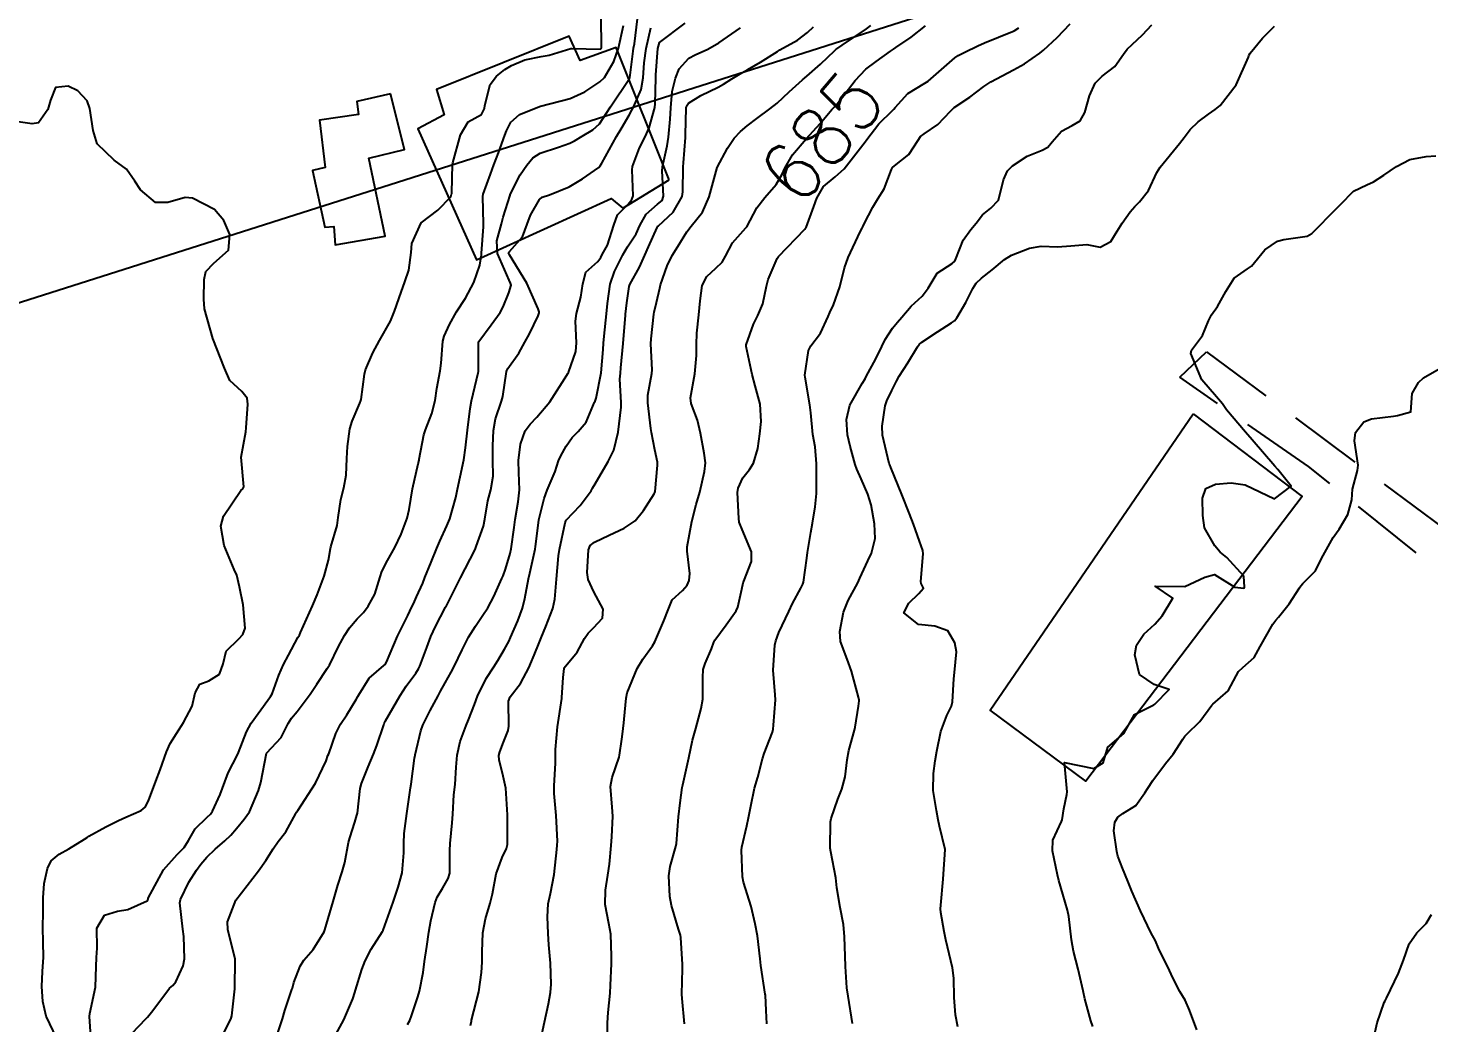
# Model space of a CAD drawing. Header units: metres. Extents: x 298520 to 308411, y 7433745 to 7450750.
# Drawn here: x 300684.1 to 300779, y 7447736.9 to 7447804.3 of the extents above; entities that cross this region are included whole.
import ezdxf
from ezdxf.enums import TextEntityAlignment as Align

# ---------------------------------------------------------------- set-up
doc = ezdxf.new("R2010")
doc.units = ezdxf.units.M
doc.header["$LTSCALE"] = 10
doc.linetypes.add('CONTINUO', pattern=[0])
doc.linetypes.add('DASHED', pattern=[0.75, 0.5, -0.25])
for name, color, linetype in [('Cotas', 45, 'Continuous'), ('Curvas de Nivel 1m', 11, 'Continuous'), ('Curvas de Nivel 5m', 15, 'Continuous'), ('Edificações', 30, 'Continuous'), ('TEXTO', 45, 'Continuous'), ('Vias Secundárias', 230, 'DASHED')]:
    doc.layers.add(name, color=color, linetype=linetype)
doc.styles.add('Style-STANDARD', font='STANDARD.shx')

msp = doc.modelspace()

# ---------------------------------------------------------------- linework, layer by layer
at = {"layer": 'Curvas de Nivel 1m', "flags": 128}
for points, elevation in [([(300688.371, 7447735.65), (300688.257, 7447737.327), (300688.273, 7447737.535), (300688.653, 7447739.321), (300688.705, 7447740.72), (300688.728, 7447741.321), (300688.761, 7447741.962), (300688.756, 7447743.321), (300689.275, 7447744.184), (300690.15, 7447744.462), (300690.859, 7447744.587), (300692.161, 7447745.171), (300692.201, 7447745.24), (300692.215, 7447745.279), (300692.236, 7447745.351), (300693.26, 7447747.264), (300694.193, 7447748.304), (300694.661, 7447748.782), (300694.95, 7447749.243), (300695.418, 7447750.035), (300696.227, 7447750.839), (300696.435, 7447751.023), (300696.586, 7447751.226), (300697.1, 7447752.366), (300697.406, 7447753.218), (300697.641, 7447753.834), (300698.271, 7447755.049), (300698.342, 7447755.209), (300698.881, 7447756.614), (300699.205, 7447757.196), (300700.319, 7447758.741), (300700.51, 7447758.99), (300700.621, 7447759.177), (300701.075, 7447760.439), (300701.395, 7447761.17), (300701.721, 7447761.805), (300702.371, 7447762.986), (300702.464, 7447763.159), (300702.55, 7447763.333), (300703.364, 7447765.145), (300703.67, 7447765.875), (300704.154, 7447767.134), (300704.434, 7447768.236), (300704.562, 7447769.009), (300704.593, 7447769.128), (300705.015, 7447770.567), (300705.094, 7447771.124), (300705.275, 7447772.328), (300705.48, 7447773.12), (300705.626, 7447773.994), (300705.684, 7447775.118), (300705.729, 7447775.914), (300705.884, 7447777.117), (300706.034, 7447777.629), (300706.56, 7447778.867), (300706.636, 7447779.036), (300706.655, 7447779.109), (300706.875, 7447780.812), (300706.941, 7447781.106), (300707.428, 7447782.275), (300707.901, 7447783.097), (300708.626, 7447784.398), (300708.9, 7447785.077), (300709.347, 7447786.378), (300709.613, 7447787.07), (300709.884, 7447787.854), (300710.034, 7447789.066), (300710.086, 7447789.668), (300710.703, 7447791.06), (300711.845, 7447791.92), (300712.73, 7447792.816), (300712.775, 7447792.996), (300712.784, 7447793.039), (300712.791, 7447793.096), (300712.839, 7447795.039), (300712.854, 7447795.138), (300713.369, 7447797.031), (300713.9, 7447797.909), (300714.794, 7447798.398), (300714.993, 7447798.815), (300715.033, 7447799.008), (300715.391, 7447800.43), (300715.805, 7447801), (300716.387, 7447801.437), (300716.834, 7447801.719), (300717.723, 7447802.093), (300718.843, 7447802.323), (300719.375, 7447802.425), (300720.852, 7447802.866), (300720.916, 7447802.875), (300722.851, 7447802.825), (300722.904, 7447802.867), (300722.922, 7447802.919), (300722.933, 7447802.999), (300722.911, 7447804.919)], 677), ([(300697.253, 7447736.015), (300697.847, 7447737.212), (300697.898, 7447737.378), (300698.083, 7447739.21), (300698.113, 7447741.21), (300697.623, 7447743.215), (300697.607, 7447743.75), (300698.163, 7447745.21), (300699.694, 7447747.187), (300700.19, 7447747.887), (300700.679, 7447748.694), (300701.028, 7447749.172), (300701.546, 7447749.834), (300702.232, 7447751.075), (300702.275, 7447751.159), (300702.352, 7447751.276), (300703.551, 7447753.141), (300704.268, 7447754.641), (300704.402, 7447754.998), (300704.451, 7447755.128), (300704.932, 7447756.485), (300705.258, 7447757.12), (300705.669, 7447757.757), (300706.32, 7447758.786), (300706.433, 7447758.997), (300706.487, 7447759.108), (300707.199, 7447760.242), (300708.175, 7447761.092), (300708.271, 7447761.173), (300708.355, 7447761.334), (300709.1, 7447763.079), (300709.801, 7447764.483), (300710.086, 7447765.065), (300710.185, 7447765.274), (300710.403, 7447765.738), (300710.813, 7447766.66), (300710.967, 7447767.055), (300711.381, 7447768.103), (300711.779, 7447769.047), (300711.982, 7447769.51), (300712.458, 7447770.562), (300712.652, 7447771.037), (300713.05, 7447772.466), (300713.172, 7447773.03), (300713.351, 7447773.877), (300713.591, 7447775.024), (300713.715, 7447775.832), (300713.852, 7447777.02), (300714.026, 7447778.486), (300714.12, 7447779.017), (300714.582, 7447780.918), (300714.599, 7447780.993), (300714.602, 7447781.01), (300714.598, 7447782.01), (300714.601, 7447783.01), (300714.613, 7447783.043), (300715.455, 7447784.171), (300716.05, 7447784.996), (300716.258, 7447785.375), (300716.653, 7447786.322), (300716.809, 7447786.841), (300716.77, 7447786.989), (300716.665, 7447787.193), (300715.879, 7447788.998), (300715.834, 7447789.856), (300716.141, 7447790.996), (300716.262, 7447791.442), (300716.732, 7447792.945), (300716.747, 7447792.976), (300717.414, 7447794.316), (300717.859, 7447794.979), (300718.274, 7447795.458), (300718.761, 7447795.782), (300720.007, 7447796.193), (300720.768, 7447796.451), (300721.091, 7447796.615), (300721.609, 7447796.932), (300722.334, 7447797.37), (300722.786, 7447797.772), (300723.25, 7447798.459), (300723.528, 7447798.909), (300724.822, 7447800.841), (300724.839, 7447800.874), (300724.843, 7447800.89), (300725.056, 7447802.682), (300725.086, 7447802.888), (300725.147, 7447803.179), (300725.356, 7447804.885)], 679), ([(300691.133, 7447736.208), (300692.062, 7447737.168), (300692.184, 7447737.278), (300692.53, 7447737.735), (300693.676, 7447739.256), (300693.896, 7447739.442), (300694.089, 7447739.675), (300694.595, 7447740.756), (300694.694, 7447741.244), (300694.63, 7447742.743), (300694.567, 7447743.246), (300694.372, 7447745.036), (300694.412, 7447745.248), (300694.984, 7447746.433), (300695.487, 7447747.237), (300695.784, 7447747.636), (300696.192, 7447748.13), (300696.752, 7447748.67), (300697.408, 7447749.218), (300697.821, 7447749.601), (300698.216, 7447750.064), (300698.729, 7447750.699), (300699.085, 7447751.197), (300699.688, 7447752.63), (300699.849, 7447753.186), (300700.244, 7447755.152), (300700.256, 7447755.18), (300701.232, 7447756.228), (300701.714, 7447757.166), (300701.934, 7447757.536), (300702.311, 7447757.988), (300703.201, 7447759.147), (300703.645, 7447759.829), (300704.349, 7447760.897), (300704.445, 7447761.036), (300704.498, 7447761.129), (300705.105, 7447762.383), (300705.509, 7447763.119), (300705.853, 7447763.64), (300706.384, 7447764.248), (300706.803, 7447764.691), (300707.129, 7447765.103), (300707.574, 7447765.93), (300707.933, 7447767.095), (300708.056, 7447767.465), (300708.434, 7447768.2), (300708.927, 7447769.083), (300709.354, 7447769.979), (300709.758, 7447771.071), (300709.888, 7447771.653), (300710.131, 7447773.065), (300710.51, 7447774.742), (300710.573, 7447774.998), (300710.587, 7447775.059), (300710.887, 7447776.707), (300711, 7447777.055), (300711.436, 7447778.169), (300711.655, 7447779.049), (300711.778, 7447779.841), (300711.988, 7447781.046), (300712.062, 7447781.574), (300712.18, 7447783.044), (300712.259, 7447783.401), (300712.624, 7447784.19), (300713.105, 7447785.033), (300713.707, 7447785.964), (300714.269, 7447787.016), (300714.675, 7447788.2), (300714.796, 7447788.895), (300714.802, 7447789.009), (300714.924, 7447790.785), (300714.934, 7447791.008), (300714.882, 7447792.857), (300714.899, 7447793.008), (300715.4, 7447794.35), (300715.643, 7447795.001), (300715.945, 7447795.814), (300716.369, 7447796.994), (300716.48, 7447797.29), (300716.786, 7447797.879), (300717.378, 7447798.4), (300718.803, 7447798.97), (300720.808, 7447799.493), (300721.805, 7447799.938), (300722.82, 7447800.604), (300723.117, 7447800.916), (300723.764, 7447801.981), (300724.071, 7447802.902), (300724.402, 7447804.431)], 678), ([(300704.787, 7447735.866), (300705.479, 7447737.119), (300706.077, 7447738.539), (300706.223, 7447738.967), (300706.267, 7447739.108), (300706.694, 7447740.514), (300706.92, 7447741.102), (300707.333, 7447741.885), (300708.089, 7447743.09), (300708.104, 7447743.12), (300708.134, 7447743.184), (300708.811, 7447745.08), (300709.152, 7447746.091), (300709.423, 7447747.071), (300709.535, 7447748.409), (300709.529, 7447749.07), (300709.57, 7447749.712), (300709.743, 7447751.067), (300709.994, 7447752.808), (300710.03, 7447753.063), (300710.271, 7447754.824), (300710.299, 7447755.034), (300710.298, 7447755.06), (300710.687, 7447756.666), (300710.826, 7447757.055), (300711.315, 7447758.048), (300711.853, 7447759.045), (300712.02, 7447759.351), (300712.336, 7447759.928), (300712.738, 7447760.645), (300712.954, 7447761.031), (300713.49, 7447762.149), (300713.923, 7447763.017), (300714.381, 7447763.768), (300714.888, 7447764.505), (300715.219, 7447765.002), (300715.636, 7447765.766), (300716.178, 7447766.992), (300716.255, 7447767.161), (300716.429, 7447767.615), (300716.749, 7447768.677), (300716.812, 7447768.986), (300716.998, 7447770.444), (300717.071, 7447770.984), (300717.285, 7447772.178), (300717.361, 7447772.981), (300717.32, 7447774.167), (300717.307, 7447774.982), (300717.429, 7447776.081), (300717.758, 7447776.978), (300718.09, 7447777.432), (300718.552, 7447777.914), (300719.413, 7447778.957), (300720.581, 7447780.755), (300720.653, 7447780.868), (300720.689, 7447780.939), (300721.177, 7447782.361), (300721.225, 7447782.934), (300721.152, 7447784.411), (300721.221, 7447784.934), (300721.533, 7447786.042), (300721.649, 7447786.93), (300721.872, 7447787.72), (300722.676, 7447788.449), (300722.868, 7447788.729), (300722.973, 7447788.916), (300723.329, 7447789.55), (300723.76, 7447790.904), (300724.004, 7447791.61), (300724.724, 7447792.323), (300724.973, 7447792.644), (300725.071, 7447792.887), (300724.994, 7447794.644), (300725.02, 7447794.887), (300725.499, 7447796.149), (300725.874, 7447796.879), (300726.15, 7447797.509), (300726.528, 7447798.873), (300726.553, 7447799.125), (300726.6, 7447800.872), (300726.603, 7447801.096), (300726.729, 7447802.871), (300726.857, 7447803.284), (300728.595, 7447804.577)], 681), ([(300709.792, 7447736.796), (300709.942, 7447737.062), (300710.066, 7447737.374), (300710.478, 7447738.657), (300710.598, 7447739.055), (300710.837, 7447740.318), (300710.938, 7447741.052), (300711.099, 7447742.074), (300711.233, 7447743.049), (300711.368, 7447743.821), (300711.661, 7447745.045), (300711.794, 7447745.408), (300712.168, 7447746.042), (300712.548, 7447746.666), (300712.642, 7447747.035), (300712.656, 7447748.578), (300712.682, 7447749.035), (300712.815, 7447750.443), (300712.85, 7447751.034), (300712.93, 7447752.349), (300713.009, 7447753.032), (300713.088, 7447754.208), (300713.146, 7447755.031), (300713.359, 7447755.957), (300713.759, 7447757.025), (300713.92, 7447757.411), (300714.317, 7447758.463), (300714.523, 7447759.017), (300715.123, 7447760.22), (300715.624, 7447760.997), (300715.906, 7447761.446), (300716.365, 7447762.193), (300716.641, 7447762.715), (300716.767, 7447762.986), (300717.248, 7447764.118), (300717.567, 7447764.978), (300717.737, 7447765.642), (300717.987, 7447766.974), (300718.06, 7447767.341), (300718.429, 7447768.97), (300718.427, 7447768.987), (300718.445, 7447769.131), (300718.687, 7447770.967), (300719.035, 7447772.411), (300719.251, 7447772.959), (300719.779, 7447774.224), (300720.019, 7447774.947), (300720.171, 7447775.293), (300720.528, 7447775.94), (300720.934, 7447776.539), (300721.341, 7447776.932), (300721.894, 7447777.582), (300722.455, 7447778.921), (300722.488, 7447778.996), (300722.566, 7447779.199), (300722.903, 7447780.915), (300723.037, 7447782.483), (300723.063, 7447782.913), (300723.108, 7447783.403), (300723.263, 7447784.911), (300723.324, 7447785.594), (300723.513, 7447786.907), (300723.799, 7447787.769), (300724.357, 7447788.895), (300724.688, 7447789.435), (300725.266, 7447790.315), (300725.527, 7447790.882), (300725.946, 7447791.646), (300726.725, 7447792.319), (300727.021, 7447792.575), (300727.13, 7447792.866), (300727.034, 7447794.583), (300727.049, 7447794.867), (300727.36, 7447796.271), (300727.454, 7447796.863), (300727.575, 7447798.078), (300727.611, 7447798.862), (300727.711, 7447799.964), (300727.924, 7447800.859), (300728.186, 7447801.503), (300728.843, 7447802.208), (300729.256, 7447802.434), (300730.116, 7447802.831), (300730.857, 7447803.248), (300732.337, 7447804.274)], 682), ([(300714.06, 7447736.714), (300714.11, 7447737.019), (300714.13, 7447737.086), (300714.625, 7447739.012), (300714.803, 7447740.309), (300714.834, 7447741.009), (300714.831, 7447741.72), (300714.891, 7447743.009), (300715.076, 7447743.94), (300715.39, 7447745.001), (300715.531, 7447745.631), (300715.797, 7447746.996), (300716.194, 7447748.107), (300716.488, 7447748.699), (300716.562, 7447748.986), (300716.564, 7447750.65), (300716.547, 7447750.987), (300716.44, 7447752.799), (300716.41, 7447752.988), (300716.259, 7447753.607), (300715.992, 7447754.716), (300715.974, 7447754.994), (300716.029, 7447755.242), (300716.287, 7447755.915), (300716.6, 7447756.686), (300716.643, 7447756.987), (300716.619, 7447758.688), (300716.74, 7447758.986), (300717.438, 7447759.877), (300718.02, 7447760.973), (300718.113, 7447761.206), (300718.355, 7447761.8), (300718.7, 7447762.633), (300718.836, 7447762.963), (300719.156, 7447763.734), (300719.627, 7447764.951), (300719.763, 7447765.589), (300719.866, 7447766.948), (300720.006, 7447768.514), (300720.076, 7447768.946), (300720.461, 7447770.766), (300720.508, 7447770.894), (300720.54, 7447770.939), (300721.484, 7447771.924), (300722.212, 7447772.923), (300722.321, 7447773.095), (300722.498, 7447773.385), (300723.385, 7447774.907), (300723.751, 7447775.675), (300724.051, 7447776.897), (300724.25, 7447778.584), (300724.252, 7447778.895), (300724.175, 7447780.492), (300724.204, 7447780.896), (300724.243, 7447781.241), (300724.388, 7447782.893), (300724.546, 7447784.806), (300724.554, 7447784.891), (300724.641, 7447785.655), (300724.791, 7447786.75), (300724.847, 7447786.888), (300725.49, 7447788.062), (300725.857, 7447788.878), (300726.116, 7447789.448), (300726.702, 7447790.752), (300726.741, 7447790.831), (300726.782, 7447790.869), (300727.786, 7447791.791), (300728.376, 7447792.854), (300728.427, 7447793.162), (300728.46, 7447794.853), (300728.479, 7447795.129), (300728.606, 7447796.852), (300728.614, 7447797.013), (300728.663, 7447798.851), (300728.682, 7447798.974), (300728.806, 7447799.173), (300729.651, 7447799.677), (300730.817, 7447800.252), (300731.179, 7447800.456), (300731.743, 7447800.811), (300732.416, 7447801.217), (300732.833, 7447801.444), (300733.693, 7447801.934), (300734.851, 7447802.675), (300734.907, 7447802.715), (300735, 7447802.769), (300736.192, 7447803.424), (300736.865, 7447803.961), (300737.287, 7447804.328)], 683), ([(300718.887, 7447736.121), (300719.068, 7447736.955), (300719.326, 7447738.202), (300719.477, 7447738.949), (300719.524, 7447739.516), (300719.465, 7447740.95), (300719.361, 7447742.187), (300719.304, 7447742.952), (300719.265, 7447744.074), (300719.309, 7447744.953), (300719.462, 7447745.652), (300719.719, 7447746.947), (300719.894, 7447748.639), (300719.929, 7447748.944), (300719.941, 7447749.21), (300719.857, 7447750.946), (300719.722, 7447752.422), (300719.712, 7447752.948), (300719.808, 7447754.486), (300719.814, 7447754.947), (300719.819, 7447755.407), (300719.948, 7447756.945), (300720.236, 7447758.855), (300720.244, 7447758.941), (300720.336, 7447760.294), (300720.385, 7447760.897), (300720.404, 7447760.939), (300721.285, 7447762.005), (300721.776, 7447762.926), (300722.011, 7447763.289), (300722.38, 7447763.651), (300722.994, 7447764.306), (300723.041, 7447764.914), (300722.41, 7447766.089), (300722.025, 7447766.924), (300721.961, 7447767.391), (300722.037, 7447768.924), (300722.147, 7447769.222), (300722.448, 7447769.457), (300723.446, 7447769.917), (300724.458, 7447770.394), (300725.201, 7447770.889), (300725.759, 7447771.596), (300726.491, 7447772.719), (300726.544, 7447772.818), (300726.556, 7447772.869), (300726.726, 7447774.653), (300726.709, 7447774.868), (300726.525, 7447775.687), (300726.306, 7447776.872), (300726.268, 7447777.15), (300726.062, 7447778.875), (300726.052, 7447779.391), (300726.33, 7447780.873), (300726.347, 7447781.112), (300726.271, 7447782.873), (300726.281, 7447783.209), (300726.476, 7447784.872), (300726.498, 7447785.008), (300726.641, 7447785.681), (300726.873, 7447786.646), (300726.929, 7447786.867), (300727.375, 7447788.16), (300727.718, 7447788.86), (300728.088, 7447789.457), (300728.699, 7447790.463), (300729.002, 7447790.846), (300729.767, 7447791.784), (300730.219, 7447792.828), (300730.753, 7447794.82), (300731.452, 7447796.127), (300731.913, 7447796.809), (300732.335, 7447797.249), (300732.785, 7447797.623), (300733.45, 7447798.133), (300734.315, 7447798.777), (300734.807, 7447799.173), (300735.64, 7447799.937), (300736.536, 7447800.753), (300736.694, 7447800.882), (300736.827, 7447800.992), (300737.762, 7447801.818), (300738.72, 7447802.731), (300738.792, 7447802.793), (300738.854, 7447802.836), (300739.219, 7447803.087), (300740.866, 7447804.209), (300741.151, 7447804.415)], 684), ([(300728.537, 7447736.845), (300728.382, 7447738.545), (300728.368, 7447738.847), (300728.401, 7447740.555), (300728.397, 7447740.847), (300728.291, 7447742.689), (300728.263, 7447742.849), (300728.137, 7447743.248), (300727.659, 7447744.855), (300727.558, 7447745.46), (300727.486, 7447746.857), (300727.568, 7447747.478), (300727.966, 7447748.852), (300728.001, 7447749.057), (300728.133, 7447750.851), (300728.242, 7447751.794), (300728.396, 7447752.848), (300728.433, 7447753.026), (300728.841, 7447754.841), (300729.096, 7447756.033), (300729.303, 7447756.835), (300729.678, 7447758.191), (300729.785, 7447758.828), (300729.789, 7447760.28), (300729.816, 7447760.828), (300729.942, 7447761.234), (300730.364, 7447762.236), (300730.52, 7447762.669), (300730.598, 7447762.818), (300731.355, 7447763.839), (300732.045, 7447764.803), (300732.15, 7447765.049), (300732.415, 7447766.27), (300732.521, 7447766.7), (300732.558, 7447766.799), (300733.084, 7447768.146), (300733.073, 7447768.794), (300732.458, 7447770.311), (300732.255, 7447770.802), (300732.227, 7447771.042), (300732.142, 7447772.804), (300732.185, 7447773.114), (300732.503, 7447773.799), (300732.937, 7447774.367), (300733.221, 7447774.793), (300733.52, 7447775.798), (300733.638, 7447776.789), (300733.732, 7447777.607), (300733.656, 7447778.789), (300733.333, 7447780.035), (300733.136, 7447780.794), (300732.718, 7447782.692), (300732.715, 7447782.799), (300733.224, 7447784.197), (300733.519, 7447784.791), (300733.844, 7447785.585), (300734.1, 7447786.786), (300734.218, 7447787.226), (300734.676, 7447788.341), (300734.817, 7447788.642), (300734.914, 7447788.777), (300736.702, 7447790.648), (300736.747, 7447790.705), (300736.775, 7447790.749), (300737.296, 7447792.172), (300737.499, 7447792.742), (300737.963, 7447793.516), (300738.747, 7447794.179), (300739.352, 7447794.721), (300740.771, 7447796.553), (300740.836, 7447796.635), (300740.88, 7447796.699), (300741.71, 7447797.769), (300742.631, 7447798.682), (300742.717, 7447798.767), (300742.805, 7447798.885), (300743.658, 7447799.828), (300744.821, 7447800.512), (300745.038, 7447800.657), (300746.839, 7447802.234), (300747.073, 7447802.396), (300747.516, 7447802.623), (300748.414, 7447803.05), (300748.852, 7447803.244), (300749.813, 7447803.641), (300750.865, 7447804.067), (300751.187, 7447804.258)], 686), ([(300734.11, 7447736.826), (300734.073, 7447737.744), (300734.018, 7447738.781), (300734.01, 7447738.854), (300733.716, 7447740.784), (300733.667, 7447741.235), (300733.476, 7447742.787), (300733.332, 7447743.597), (300733.056, 7447744.791), (300732.547, 7447746.426), (300732.465, 7447746.797), (300732.408, 7447748.59), (300732.431, 7447748.798), (300732.774, 7447750.245), (300732.884, 7447750.793), (300733.025, 7447751.576), (300733.291, 7447752.79), (300733.508, 7447753.54), (300733.835, 7447754.784), (300733.93, 7447755.131), (300734.292, 7447756.071), (300734.501, 7447756.576), (300734.55, 7447756.776), (300734.579, 7447757.049), (300734.696, 7447758.774), (300734.673, 7447759.121), (300734.542, 7447760.777), (300734.663, 7447762.481), (300734.726, 7447762.775), (300734.933, 7447763.326), (300735.599, 7447764.762), (300735.862, 7447765.297), (300736.417, 7447766.337), (300736.557, 7447766.612), (300736.597, 7447766.748), (300736.819, 7447768.366), (300736.88, 7447768.746), (300737.101, 7447770.099), (300737.204, 7447770.743), (300737.385, 7447771.835), (300737.492, 7447772.74), (300737.491, 7447773.752), (300737.475, 7447774.74), (300737.381, 7447775.89), (300737.24, 7447776.743), (300737.093, 7447778.206), (300737.041, 7447778.745), (300736.709, 7447780.622), (300736.697, 7447780.749), (300736.935, 7447782.419), (300737.097, 7447782.745), (300737.76, 7447783.601), (300738.279, 7447784.734), (300738.379, 7447784.989), (300738.641, 7447785.525), (300739.056, 7447786.724), (300739.373, 7447788.019), (300739.628, 7447788.716), (300740.447, 7447790.45), (300740.575, 7447790.702), (300740.615, 7447790.791), (300740.707, 7447790.996), (300741.29, 7447792.129), (300741.64, 7447792.691), (300742.06, 7447793.366), (300742.559, 7447794.682), (300742.625, 7447794.81), (300742.755, 7447794.919), (300743.732, 7447795.702), (300744.372, 7447796.664), (300744.532, 7447796.908), (300744.78, 7447797.102), (300745.709, 7447797.727), (300746.55, 7447798.634), (300746.805, 7447798.874), (300747.854, 7447799.578), (300748.82, 7447800.295), (300749.282, 7447800.603), (300750.831, 7447801.415), (300751.572, 7447801.836), (300752.609, 7447802.562), (300752.741, 7447802.664), (300752.846, 7447802.747), (300753.787, 7447803.623), (300754.649, 7447804.542)], 687), ([(300739.926, 7447736.85), (300739.618, 7447738.715), (300739.541, 7447739.266), (300739.451, 7447740.717), (300739.419, 7447741.418), (300739.373, 7447742.718), (300739.301, 7447743.558), (300739.08, 7447744.721), (300738.853, 7447746.043), (300738.789, 7447746.724), (300738.444, 7447748.485), (300738.41, 7447748.728), (300738.426, 7447750.523), (300738.464, 7447750.728), (300738.927, 7447752.039), (300739.193, 7447752.721), (300739.425, 7447753.555), (300739.561, 7447754.717), (300739.666, 7447755.332), (300740.052, 7447756.713), (300740.098, 7447756.92), (300740.319, 7447758.347), (300740.376, 7447758.709), (300740.374, 7447758.759), (300740.325, 7447758.955), (300739.842, 7447760.715), (300739.552, 7447761.521), (300739.113, 7447762.723), (300739.058, 7447763.398), (300739.311, 7447764.716), (300739.617, 7447765.5), (300740.273, 7447766.702), (300740.426, 7447767.01), (300740.959, 7447768.173), (300741.21, 7447768.692), (300741.454, 7447769.689), (300741.41, 7447770.691), (300741.192, 7447771.983), (300740.967, 7447772.695), (300740.503, 7447773.742), (300740.206, 7447774.4), (300740.11, 7447774.706), (300739.768, 7447775.954), (300739.578, 7447776.714), (300739.51, 7447777.754), (300739.738, 7447778.712), (300740.578, 7447780.192), (300740.766, 7447780.513), (300740.862, 7447780.697), (300741.471, 7447781.82), (300741.911, 7447782.687), (300742.127, 7447783.176), (300742.625, 7447783.937), (300742.97, 7447784.336), (300743.26, 7447784.674), (300743.892, 7447785.416), (300744.647, 7447786.11), (300745.046, 7447786.654), (300745.655, 7447787.658), (300746.678, 7447788.318), (300746.842, 7447788.467), (300746.924, 7447788.628), (300747.415, 7447789.903), (300747.941, 7447790.618), (300748.284, 7447791.04), (300748.718, 7447791.6), (300749.276, 7447792.05), (300749.802, 7447792.594), (300750.144, 7447793.986), (300750.413, 7447794.585), (300750.756, 7447794.935), (300751.757, 7447795.576), (300752.767, 7447795.978), (300753.142, 7447796.184), (300753.445, 7447796.553), (300754.061, 7447797.27), (300754.79, 7447797.664), (300755.343, 7447797.983), (300755.642, 7447798.527), (300755.96, 7447799.668), (300756.352, 7447800.517), (300756.828, 7447801.005), (300757.694, 7447801.642), (300758.281, 7447802.496), (300758.52, 7447802.821), (300758.853, 7447803.149), (300759.55, 7447803.792), (300760.196, 7447804.47)], 688), ([(300747.051, 7447736.625), (300746.891, 7447737.448), (300746.801, 7447738.629), (300746.789, 7447739.937), (300746.685, 7447740.624), (300746.239, 7447742.522), (300746.217, 7447742.629), (300746.137, 7447743.082), (300745.899, 7447744.382), (300745.888, 7447744.634), (300745.908, 7447744.882), (300746.063, 7447746.632), (300746.203, 7447748.63), (300745.803, 7447750.221), (300745.717, 7447750.638), (300745.599, 7447751.273), (300745.393, 7447752.643), (300745.405, 7447753.784), (300745.528, 7447754.641), (300745.622, 7447755.301), (300745.896, 7447756.636), (300746.314, 7447757.711), (300746.613, 7447758.334), (300746.681, 7447758.626), (300746.779, 7447760.185), (300746.827, 7447760.625), (300746.96, 7447762.029), (300746.853, 7447762.625), (300746.381, 7447763.449), (300745.499, 7447763.758), (300744.385, 7447763.87), (300743.391, 7447764.67), (300743.744, 7447765.326), (300744.412, 7447765.964), (300744.738, 7447766.336), (300744.566, 7447766.658), (300744.539, 7447766.773), (300744.712, 7447768.656), (300744.682, 7447768.894), (300744.452, 7447769.525), (300744.043, 7447770.664), (300743.775, 7447771.366), (300743.254, 7447772.672), (300742.511, 7447774.51), (300742.448, 7447774.681), (300742.411, 7447774.784), (300741.961, 7447776.686), (300741.933, 7447777.295), (300742.129, 7447778.684), (300742.236, 7447779.013), (300742.573, 7447779.705), (300742.902, 7447780.355), (300743.084, 7447780.675), (300743.674, 7447781.592), (300744.313, 7447782.663), (300744.44, 7447782.836), (300744.616, 7447782.981), (300745.669, 7447783.69), (300746.63, 7447784.297), (300746.825, 7447784.434), (300746.993, 7447784.626), (300747.601, 7447785.663), (300748.069, 7447786.616), (300748.292, 7447786.98), (300748.664, 7447787.328), (300749.386, 7447787.886), (300750.21, 7447788.587), (300750.686, 7447788.88), (300751.908, 7447789.351), (300752.692, 7447789.481), (300753.797, 7447789.444), (300754.693, 7447789.517), (300755.779, 7447789.609), (300756.692, 7447789.408), (300757.406, 7447789.793), (300757.845, 7447790.499), (300758.172, 7447791.035), (300758.716, 7447791.803), (300759.032, 7447792.174), (300759.364, 7447792.484), (300759.965, 7447793.247), (300760.535, 7447794.472), (300760.757, 7447794.833), (300762.071, 7447796.447), (300762.369, 7447796.854), (300762.787, 7447797.381), (300763.333, 7447797.897), (300764.035, 7447798.428), (300764.486, 7447798.743), (300764.809, 7447799.013), (300765.91, 7447800.404), (300766.724, 7447802.274), (300766.762, 7447802.391), (300766.784, 7447802.451), (300766.845, 7447802.556), (300767.678, 7447803.564), (300768.502, 7447804.374)], 689), ([(300686.048, 7447735.846), (300685.324, 7447737.357), (300685.085, 7447738.348), (300685.026, 7447739.361), (300685.081, 7447740.378), (300685.14, 7447741.36), (300685.119, 7447742.364), (300685.093, 7447743.36), (300685.104, 7447744.405), (300685.111, 7447745.361), (300685.191, 7447746.341), (300685.416, 7447747.358), (300685.664, 7447747.88), (300686.193, 7447748.314), (300686.851, 7447748.689), (300687.923, 7447749.333), (300688.086, 7447749.45), (300688.206, 7447749.533), (300689.353, 7447750.176), (300690.223, 7447750.611), (300690.702, 7447750.819), (300691.744, 7447751.285), (300692.016, 7447751.501), (300692.24, 7447751.946), (300692.739, 7447753.273), (300693.031, 7447754.039), (300693.474, 7447755.262), (300693.72, 7447755.819), (300694.295, 7447756.74), (300694.496, 7447757.052), (300694.626, 7447757.247), (300695.212, 7447758.343), (300695.409, 7447759.239), (300695.731, 7447759.837), (300696.336, 7447760.07), (300697.045, 7447760.521), (300697.31, 7447761.22), (300697.504, 7447762.077), (300698.37, 7447762.893), (300698.633, 7447763.206), (300698.791, 7447763.618), (300698.651, 7447765.206), (300698.411, 7447766.422), (300698.223, 7447767.212), (300698.052, 7447767.588), (300697.367, 7447769.221), (300697.147, 7447770.538), (300697.321, 7447771.217), (300698.49, 7447772.947), (300698.625, 7447773.065), (300698.711, 7447773.198), (300698.513, 7447775.2), (300698.83, 7447776.906), (300698.866, 7447777.197), (300698.968, 7447778.787), (300698.925, 7447779.196), (300698.567, 7447779.649), (300697.746, 7447780.383), (300697.384, 7447781.218), (300696.613, 7447783.23), (300696.034, 7447785.236), (300695.989, 7447785.89), (300696.028, 7447787.236), (300696.134, 7447787.77), (300696.674, 7447788.338), (300697.663, 7447789.215), (300697.749, 7447790.27), (300697.356, 7447791.22), (300696.714, 7447791.98), (300695.224, 7447792.746), (300694.726, 7447792.78), (300693.552, 7447792.436), (300692.72, 7447792.444), (300691.7, 7447793.29), (300691.329, 7447793.881), (300690.747, 7447794.71), (300689.925, 7447795.308), (300688.769, 7447796.408), (300688.507, 7447797.324), (300688.281, 7447798.811), (300688.089, 7447799.331), (300687.47, 7447800), (300686.813, 7447800.31), (300685.951, 7447800.219), (300685.614, 7447799.362), (300685.424, 7447798.736), (300684.788, 7447797.837), (300684.381, 7447797.78), (300682.789, 7447798.004)], 676), ([(300763.225, 7447736.428), (300762.749, 7447737.76), (300762.45, 7447738.436), (300762.089, 7447739.021), (300761.609, 7447739.958), (300761.386, 7447740.451), (300760.637, 7447741.95), (300760.429, 7447742.466), (300760.33, 7447742.662), (300760.138, 7447742.977), (300759.431, 7447744.477), (300758.839, 7447745.817), (300758.557, 7447746.486), (300758.192, 7447747.375), (300757.897, 7447748.192), (300757.824, 7447748.496), (300757.623, 7447749.905), (300757.681, 7447750.498), (300757.892, 7447750.831), (300758.232, 7447751.076), (300759.106, 7447751.615), (300759.723, 7447752.475), (300759.926, 7447752.803), (300760.261, 7447753.302), (300761.121, 7447754.457), (300761.629, 7447755.103), (300762.298, 7447756.117), (300762.429, 7447756.311), (300762.565, 7447756.437), (300763.437, 7447757.303), (300764.256, 7447758.421), (300764.286, 7447758.457), (300764.324, 7447758.489), (300765.358, 7447759.385), (300765.91, 7447760.404), (300766.065, 7447760.684), (300766.351, 7447760.958), (300767.12, 7447761.63), (300767.525, 7447762.383), (300768.388, 7447763.903), (300768.593, 7447764.166), (300768.762, 7447764.366), (300769.481, 7447765.281), (300770.179, 7447766.352), (300770.272, 7447766.495), (300770.417, 7447766.639), (300771.261, 7447767.507), (300771.685, 7447768.331), (300772.457, 7447769.759), (300772.703, 7447770.075), (300772.874, 7447770.316), (300773.459, 7447771.329), (300773.721, 7447772.308), (300773.779, 7447773.028), (300774.111, 7447774.304), (300774.15, 7447774.67), (300773.921, 7447776.306), (300773.985, 7447776.861), (300774.552, 7447777.6), (300775.056, 7447777.794), (300776.558, 7447777.967), (300776.822, 7447778.013), (300777.738, 7447778.262), (300777.827, 7447779.513), (300778.247, 7447780.255), (300778.586, 7447780.564), (300779.64, 7447781.192)], 691), ([(300775.315, 7447736.287), (300775.454, 7447736.902), (300775.92, 7447738.282), (300775.979, 7447738.386), (300776.086, 7447738.565), (300776.896, 7447740.268), (300777.232, 7447741.147), (300777.622, 7447742.258), (300778.14, 7447742.998), (300778.77, 7447743.62), (300779.129, 7447744.24)], 692)]:
    msp.add_lwpolyline(points, dxfattribs=dict(at, elevation=elevation))
at = {"layer": 'Curvas de Nivel 5m', "flags": 128}
for points, elevation in [([(300701.004, 7447736.22), (300701.325, 7447737.167), (300701.486, 7447737.749), (300701.961, 7447739.161), (300701.99, 7447739.256), (300702.09, 7447739.643), (300702.511, 7447740.752), (300702.775, 7447741.153), (300703.387, 7447741.881), (300704.132, 7447743.055), (300704.169, 7447743.139), (300704.188, 7447743.194), (300704.763, 7447745.124), (300705.068, 7447746.223), (300705.358, 7447747.118), (300705.544, 7447747.761), (300705.802, 7447749.114), (300705.882, 7447749.439), (300706.223, 7447750.48), (300706.366, 7447750.974), (300706.389, 7447751.108), (300706.59, 7447752.767), (300706.67, 7447753.106), (300707.128, 7447754.237), (300707.479, 7447755.098), (300707.699, 7447755.678), (300708.179, 7447757.091), (300708.216, 7447757.179), (300708.305, 7447757.347), (300709.284, 7447759.076), (300709.704, 7447759.698), (300710.346, 7447760.588), (300710.537, 7447760.871), (300710.628, 7447761.057), (300711.093, 7447762.325), (300711.367, 7447763.05), (300711.687, 7447763.739), (300712.367, 7447765.04), (300712.378, 7447765.056), (300712.394, 7447765.099), (300713.052, 7447766.392), (300713.379, 7447767.026), (300714.337, 7447768.907), (300714.385, 7447769.011), (300714.444, 7447769.153), (300714.924, 7447770.54), (300715.029, 7447771.004), (300715.23, 7447772.254), (300715.426, 7447773.001), (300715.581, 7447773.921), (300715.565, 7447774.999), (300715.559, 7447775.968), (300715.605, 7447776.999), (300715.741, 7447777.808), (300716.16, 7447778.994), (300716.25, 7447779.309), (300716.499, 7447780.991), (300716.514, 7447781.06), (300716.586, 7447781.207), (300717.334, 7447782.25), (300717.734, 7447782.979), (300718.045, 7447783.549), (300718.631, 7447784.779), (300718.706, 7447784.969), (300718.709, 7447785.044), (300718.637, 7447785.233), (300717.874, 7447786.978), (300716.682, 7447788.898), (300716.638, 7447788.99), (300716.634, 7447789.039), (300716.684, 7447789.124), (300717.565, 7447790.11), (300717.892, 7447790.978), (300718.105, 7447791.583), (300718.728, 7447792.641), (300718.902, 7447792.796), (300719.41, 7447792.96), (300720.738, 7447793.493), (300721.639, 7447794.036), (300722.752, 7447794.814), (300722.843, 7447794.919), (300722.948, 7447795.11), (300723.945, 7447796.902), (300724.245, 7447797.434), (300724.795, 7447798.365), (300724.986, 7447798.702), (300725.087, 7447798.887), (300725.606, 7447800.091), (300725.747, 7447800.881), (300725.815, 7447801.904), (300725.947, 7447802.879), (300726.268, 7447804.277)], 680), ([(300723.354, 7447735.597), (300723.321, 7447736.907), (300723.367, 7447737.61), (300723.502, 7447738.906), (300723.533, 7447739.464), (300723.603, 7447740.905), (300723.606, 7447741.417), (300723.545, 7447742.906), (300723.411, 7447743.636), (300723.16, 7447744.91), (300723.193, 7447745.884), (300723.358, 7447746.908), (300723.454, 7447747.644), (300723.569, 7447748.906), (300723.623, 7447749.495), (300723.689, 7447750.905), (300723.642, 7447751.503), (300723.536, 7447752.907), (300723.648, 7447753.517), (300724.113, 7447754.902), (300724.141, 7447755.035), (300724.291, 7447756.109), (300724.386, 7447756.815), (300724.397, 7447756.899), (300724.402, 7447756.997), (300724.59, 7447758.896), (300724.67, 7447759.239), (300725.345, 7447760.885), (300725.711, 7447761.521), (300726.366, 7447762.439), (300726.536, 7447762.703), (300726.608, 7447762.868), (300727.135, 7447764.113), (300727.448, 7447764.859), (300727.714, 7447765.546), (300728.413, 7447766.174), (300728.733, 7447766.531), (300728.855, 7447766.844), (300728.913, 7447767.328), (300728.722, 7447768.846), (300728.727, 7447769.127), (300729.033, 7447770.841), (300729.327, 7447771.991), (300729.572, 7447772.834), (300729.897, 7447774.22), (300729.954, 7447774.828), (300729.88, 7447775.472), (300729.633, 7447776.834), (300729.416, 7447777.702), (300728.987, 7447778.844), (300728.952, 7447779.229), (300729.247, 7447780.84), (300729.354, 7447782.086), (300729.353, 7447782.839), (300729.385, 7447783.603), (300729.515, 7447784.837), (300729.598, 7447785.792), (300729.729, 7447786.834), (300730.054, 7447787.437), (300730.67, 7447787.988), (300731.098, 7447788.395), (300731.319, 7447788.814), (300731.797, 7447789.703), (300732.702, 7447790.724), (300732.756, 7447790.799), (300733.434, 7447792.077), (300733.994, 7447792.781), (300734.742, 7447793.661), (300735.155, 7447794.36), (300735.341, 7447794.764), (300735.859, 7447795.662), (300736.773, 7447796.75), (300737.738, 7447797.791), (300738.531, 7447798.733), (300738.663, 7447798.873), (300738.806, 7447799.038), (300740.092, 7447800.711), (300740.831, 7447801.464), (300741.529, 7447802), (300742.495, 7447802.683), (300742.695, 7447802.832), (300742.847, 7447802.932), (300743.895, 7447803.632), (300744.869, 7447804.413)], 685), ([(300756.196, 7447736.65), (300756.068, 7447737.035), (300755.654, 7447738.524), (300755.544, 7447739.07), (300755.206, 7447740.529), (300754.885, 7447741.768), (300754.753, 7447742.534), (300754.569, 7447744.115), (300754.481, 7447744.537), (300754.169, 7447745.615), (300753.9, 7447746.543), (300753.799, 7447746.931), (300753.455, 7447748.547), (300753.493, 7447749.264), (300754.076, 7447750.541), (300754.119, 7447750.647), (300754.236, 7447751.399), (300754.426, 7447752.362), (300754.454, 7447752.538), (300754.273, 7447754.54), (300756.269, 7447754.132), (300756.884, 7447754.511), (300757.217, 7447755.573), (300758.303, 7447756.49), (300759.026, 7447757.773), (300760.322, 7447758.425), (300760.383, 7447758.469), (300761.352, 7447759.474), (300760.336, 7447759.8), (300759.347, 7447760.48), (300759.031, 7447761.815), (300759.161, 7447762.482), (300759.648, 7447763.21), (300760.387, 7447763.904), (300760.893, 7447764.463), (300761.605, 7447765.652), (300760.413, 7447766.47), (300762.413, 7447766.44), (300763.773, 7447767.076), (300764.425, 7447767.255), (300765.819, 7447766.406), (300766.412, 7447766.329), (300766.46, 7447766.399), (300766.424, 7447767.15), (300765.273, 7447768.412), (300764.808, 7447768.776), (300764.451, 7447769.19), (300763.763, 7447770.427), (300763.642, 7447771.262), (300763.617, 7447772.429), (300763.849, 7447773.077), (300764.502, 7447773.365), (300765.559, 7447773.46), (300766.502, 7447773.327), (300768.493, 7447772.37), (300769.628, 7447773.232), (300768.721, 7447774.368), (300768.515, 7447774.6), (300766.986, 7447776.385), (300766.541, 7447776.9), (300765.25, 7447778.41), (300764.97, 7447778.817), (300764.572, 7447779.287), (300763.575, 7447780.43), (300762.826, 7447782.221), (300762.867, 7447782.437), (300763.622, 7447783.431), (300764.017, 7447784.426), (300764.229, 7447784.832), (300764.643, 7447785.409), (300765.194, 7447786.412), (300765.761, 7447787.309), (300766.676, 7447787.96), (300766.936, 7447788.131), (300767.132, 7447788.386), (300767.836, 7447789.234), (300768.697, 7447789.822), (300769.125, 7447789.94), (300770.701, 7447790.165), (300771.023, 7447790.345), (300772.72, 7447792.067), (300772.851, 7447792.189), (300772.973, 7447792.318), (300773.84, 7447793.205), (300774.743, 7447793.641), (300775.204, 7447793.835), (300775.893, 7447794.283), (300776.759, 7447794.883), (300777.669, 7447795.356), (300778.766, 7447795.566), (300779.414, 7447795.596)], 690)]:
    msp.add_lwpolyline(points, dxfattribs=dict(at, elevation=elevation))
at = {"layer": 'Edificações'}
for points in [[(300727.507, 7447793.983), (300723.907, 7447802.948), (300721.476, 7447802.061), (300720.728, 7447803.695), (300711.752, 7447800.1), (300712.266, 7447798.372), (300710.49, 7447797.438), (300714.463, 7447788.553), (300723.579, 7447792.709), (300724.374, 7447792.055)], [(300708.631, 7447799.811), (300706.357, 7447799.271), (300706.469, 7447798.396), (300703.822, 7447798.023), (300704.212, 7447794.811), (300703.355, 7447794.607), (300704.194, 7447790.767), (300704.791, 7447790.823), (300704.884, 7447789.575), (300708.276, 7447790.171), (300707.158, 7447795.444), (300709.581, 7447796.021)], [(300762.979, 7447778.126), (300770.371, 7447772.539), (300755.729, 7447753.267), (300749.243, 7447758.073), (300762.979, 7447778.126)]]:
    msp.add_lwpolyline(points, close=True, dxfattribs=at)
at = {"layer": 'TEXTO', "linetype": 'CONTINUO'}
msp.add_polyline3d([(300603.058, 7447760.085, 0), (300817.194, 7447828.24, 0)], dxfattribs=at)
at = {"layer": 'Vias Secundárias'}
msp.add_lwpolyline([(300801.493, 7447749.95), (300770.801, 7447774.571), (300762.078, 7447780.616), (300763.902, 7447782.338), (300795.63, 7447758.705)], dxfattribs=at)

# ---------------------------------------------------------------- texts
at = {"layer": 'Cotas', "style": 'Style-STANDARD'}
msp.add_text('685', height=4, rotation=50.14709, dxfattribs=at).set_placement((300737.842, 7447796.899, 685), align=Align.MIDDLE_CENTER)

doc.saveas('drawing.dxf')
